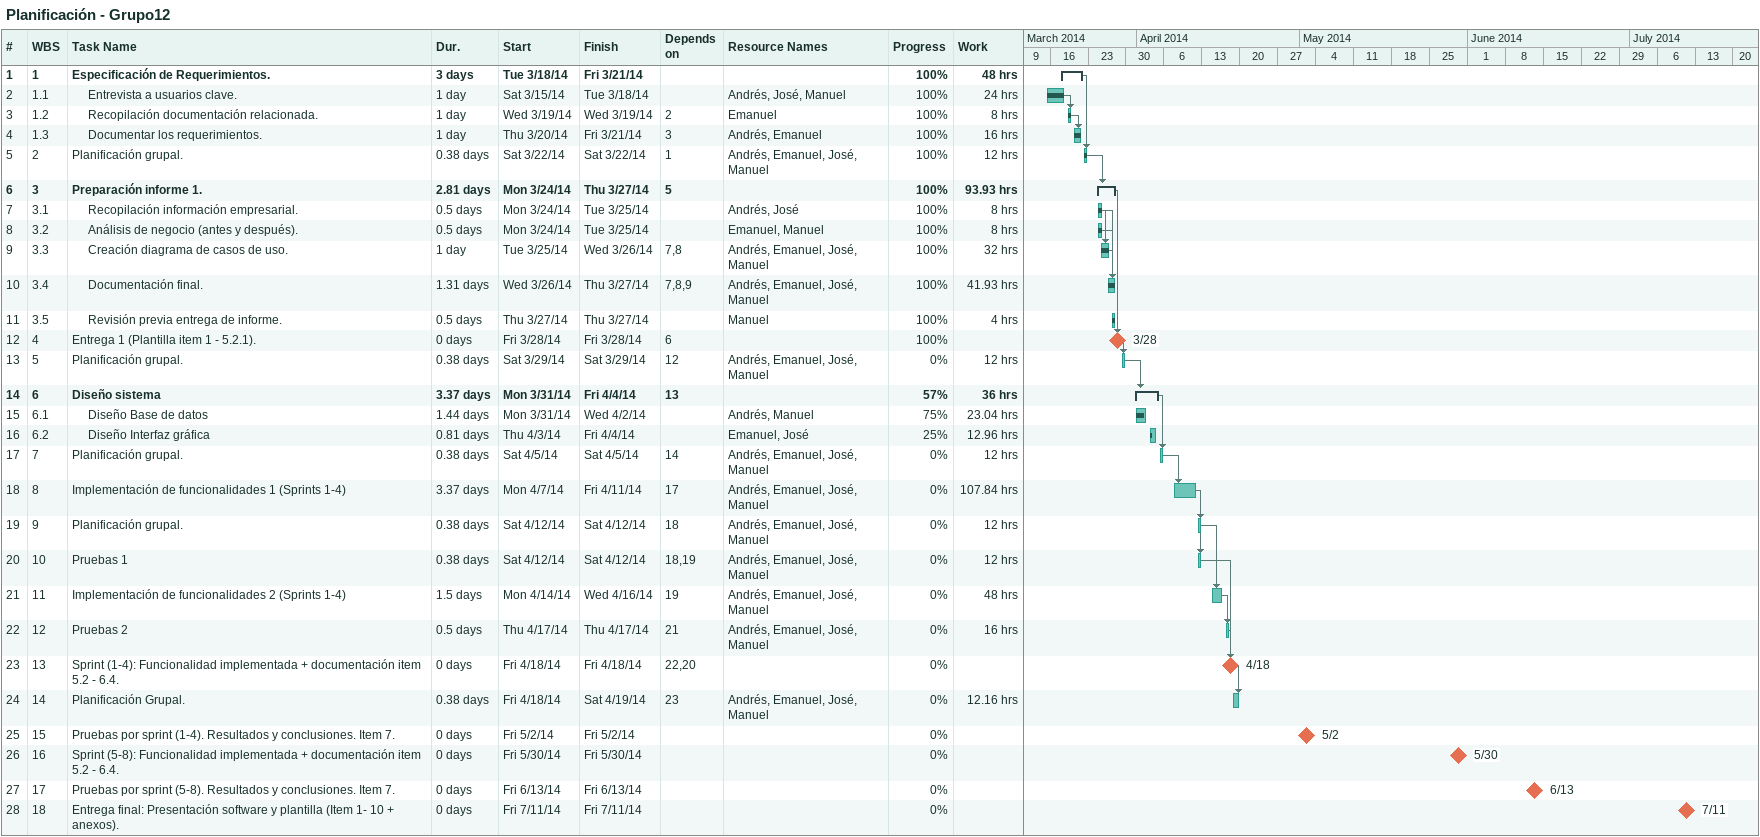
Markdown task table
Planificación - Grupo12

| ID | WBS | Task | Duration | Start | Finish | Predecessors | Resources | % complete | Work (h) |
|---|---|---|---|---|---|---|---|---|---|
| 1 | 1 | **Especificación de Requerimientos.** | 3d | 2014-03-18 | 2014-03-21 |  |  | 100 | 48 |
| 2 | 1.1 | Entrevista a usuarios clave. | 1d | 2014-03-15 | 2014-03-18 |  | Andrés, José, Manuel | 100 | 24 |
| 3 | 1.2 | Recopilación documentación relacionada. | 1d | 2014-03-19 | 2014-03-19 | 2 | Emanuel | 100 | 8 |
| 4 | 1.3 | Documentar los requerimientos. | 1d | 2014-03-20 | 2014-03-21 | 3 | Andrés, Emanuel | 100 | 16 |
| 5 | 2 | Planificación grupal. | 0.38d | 2014-03-22 | 2014-03-22 | 1 | Andrés, Emanuel, José, Manuel | 100 | 12 |
| 6 | 3 | **Preparación informe 1.** | 2.81d | 2014-03-24 | 2014-03-27 | 5 |  | 100 | 93.93 |
| 7 | 3.1 | Recopilación información empresarial. | 0.5d | 2014-03-24 | 2014-03-25 |  | Andrés, José | 100 | 8 |
| 8 | 3.2 | Análisis de negocio (antes y después). | 0.5d | 2014-03-24 | 2014-03-25 |  | Emanuel, Manuel | 100 | 8 |
| 9 | 3.3 | Creación diagrama de casos de uso. | 1d | 2014-03-25 | 2014-03-26 | 7, 8 | Andrés, Emanuel, José, Manuel | 100 | 32 |
| 10 | 3.4 | Documentación final. | 1.31d | 2014-03-26 | 2014-03-27 | 7, 8, 9 | Andrés, Emanuel, José, Manuel | 100 | 41.93 |
| 11 | 3.5 | Revisión previa entrega de informe. | 0.5d | 2014-03-27 | 2014-03-27 |  | Manuel | 100 | 4 |
| 12 | 4 | Entrega 1 (Plantilla item 1 - 5.2.1). | 0d | 2014-03-28 | 2014-03-28 | 6 |  | 100 |  |
| 13 | 5 | Planificación grupal. | 0.38d | 2014-03-29 | 2014-03-29 | 12 | Andrés, Emanuel, José, Manuel | 0 | 12 |
| 14 | 6 | **Diseño sistema** | 3.37d | 2014-03-31 | 2014-04-04 | 13 |  | 57 | 36 |
| 15 | 6.1 | Diseño Base de datos | 1.44d | 2014-03-31 | 2014-04-02 |  | Andrés, Manuel | 75 | 23.04 |
| 16 | 6.2 | Diseño Interfaz gráfica | 0.81d | 2014-04-03 | 2014-04-04 |  | Emanuel, José | 25 | 12.96 |
| 17 | 7 | Planificación grupal. | 0.38d | 2014-04-05 | 2014-04-05 | 14 | Andrés, Emanuel, José, Manuel | 0 | 12 |
| 18 | 8 | Implementación de funcionalidades 1 (Sprints 1-4) | 3.37d | 2014-04-07 | 2014-04-11 | 17 | Andrés, Emanuel, José, Manuel | 0 | 107.84 |
| 19 | 9 | Planificación grupal. | 0.38d | 2014-04-12 | 2014-04-12 | 18 | Andrés, Emanuel, José, Manuel | 0 | 12 |
| 20 | 10 | Pruebas 1 | 0.38d | 2014-04-12 | 2014-04-12 | 18, 19 | Andrés, Emanuel, José, Manuel | 0 | 12 |
| 21 | 11 | Implementación de funcionalidades 2 (Sprints 1-4) | 1.5d | 2014-04-14 | 2014-04-16 | 19 | Andrés, Emanuel, José, Manuel | 0 | 48 |
| 22 | 12 | Pruebas 2 | 0.5d | 2014-04-17 | 2014-04-17 | 21 | Andrés, Emanuel, José, Manuel | 0 | 16 |
| 23 | 13 | Sprint (1-4): Funcionalidad implementada + documentación item 5.2 - 6.4. | 0d | 2014-04-18 | 2014-04-18 | 22, 20 |  | 0 |  |
| 24 | 14 | Planificación Grupal. | 0.38d | 2014-04-18 | 2014-04-19 | 23 | Andrés, Emanuel, José, Manuel | 0 | 12.16 |
| 25 | 15 | Pruebas por sprint (1-4). Resultados y conclusiones. Item 7. | 0d | 2014-05-02 | 2014-05-02 |  |  | 0 |  |
| 26 | 16 | Sprint (5-8): Funcionalidad implementada + documentación item 5.2 - 6.4. | 0d | 2014-05-30 | 2014-05-30 |  |  | 0 |  |
| 27 | 17 | Pruebas por sprint (5-8). Resultados y conclusiones. Item 7. | 0d | 2014-06-13 | 2014-06-13 |  |  | 0 |  |
| 28 | 18 | Entrega final: Presentación software y plantilla (Item 1- 10 + anexos). | 0d | 2014-07-11 | 2014-07-11 |  |  | 0 |  |
